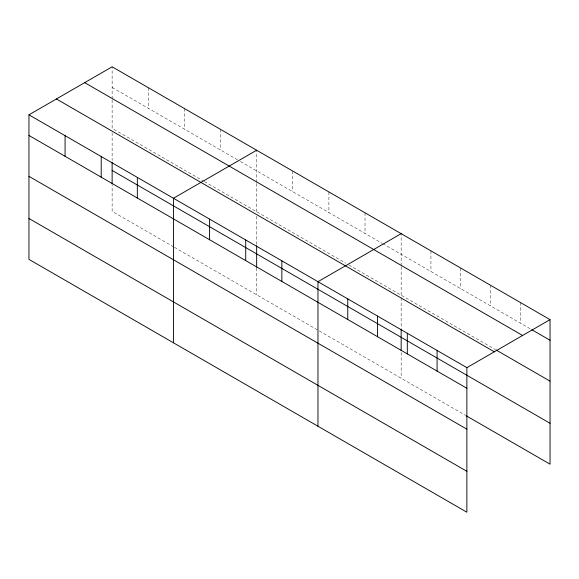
<?xml version="1.0" encoding="UTF-8"?>
<svg xmlns="http://www.w3.org/2000/svg" width="579" height="579" viewBox="0 0 579 579"><rect width="100%" height="100%" fill="white"/><g stroke="black" fill="none" stroke-linecap="round" stroke-linejoin="round"><path stroke-width="0.43" stroke-dasharray="2.9 2.17" d="M112.131 99.87L112.131 128.321L203.605 181.133M112.131 98.98L112.131 66.795M256.649 211.755L256.649 183.304M256.649 182.414L256.649 150.229M401.16 266.738L401.16 296.976M401.16 265.848L401.16 233.663M112.131 87.422L237.426 159.761M240.502 161.534L381.945 243.194M382.712 243.636L530.965 329.234M204.373 181.574L345.815 263.235M348.891 265.008L495.074 349.405M173.628 246.849L112.131 211.349L112.131 184.679M174.395 247.298L465.299 415.244M520.275 302.433L520.275 323.06M490.493 285.244L490.493 305.864M460.718 268.048L460.718 288.675M430.935 250.859L430.935 271.486M401.16 297.874L401.16 328.358M401.16 352.43L401.16 378.217M365.031 212.804L365.031 233.431M328.901 191.946L328.901 212.573M292.771 171.087L292.771 191.714M256.649 216.235L256.649 244.924M256.649 268.113L256.649 294.783M220.519 129.37L220.519 149.997M184.39 108.512L184.39 129.139M148.26 87.653L148.26 108.28M112.131 132.801L112.131 160.593"/><path stroke-width="0.87" d="M466.869 429.169L466.869 367.651L28.95 114.823L28.95 259.37L466.869 512.205L466.869 429.169L28.95 176.342M466.059 415.686L550.05 464.177L550.05 319.63L112.131 66.795L28.95 114.823M256.649 150.229L173.461 198.257L173.461 342.804M401.16 233.663L317.972 281.691L317.972 426.238M466.869 367.651L550.05 319.63M531.725 329.675L550.05 340.249M84.686 82.645L522.598 335.473M495.841 349.846L550.05 381.148M56.402 98.973L494.314 351.8M112.131 170.45L550.05 423.285M28.95 135.45L466.869 388.277M28.95 218.478L466.869 471.306M437.087 350.461L437.087 371.081M407.312 333.265L407.312 353.892M401.16 329.248L401.16 350.657M377.53 316.076L377.53 336.703M347.755 298.88L347.755 319.507M281.85 260.832L281.85 281.459M256.649 245.814L256.649 267.223M245.72 239.974L245.72 260.601M209.591 219.115L209.591 239.742M137.332 177.398L137.332 198.025M112.131 162.388L112.131 183.789M101.209 156.54L101.209 177.167M65.08 135.681L65.08 156.308"/></g></svg>
